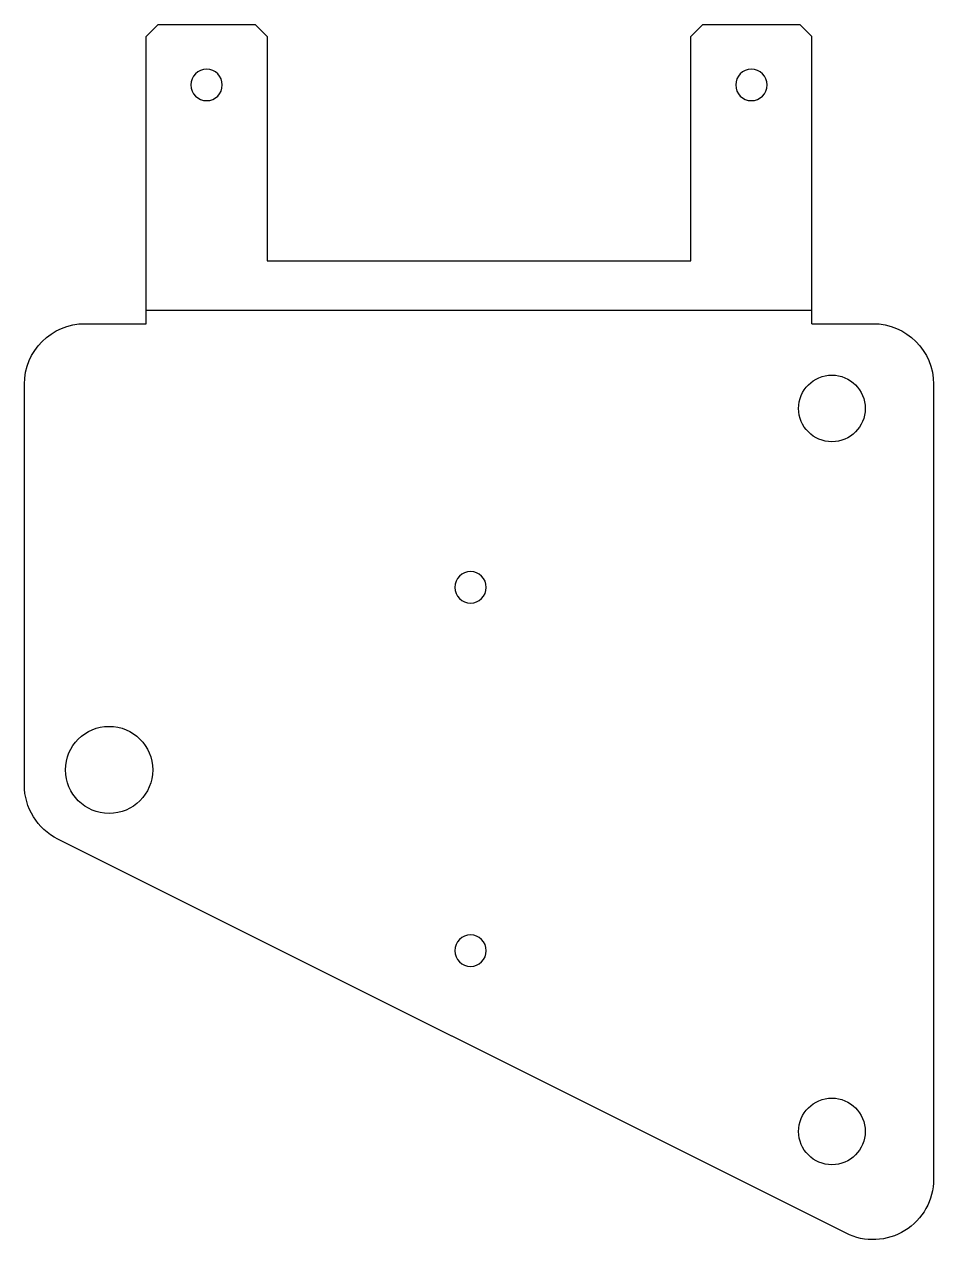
# Model space of a CAD drawing. Extents: x 52 to 127, y -24 to 77.
import ezdxf

# ---------------------------------------------------------------- set-up
doc = ezdxf.new("R2010")
doc.units = 0
doc.header["$MEASUREMENT"] = 0
for name, color, linetype in [('2', 7, 'CONTINUOUS'), ('6', 7, 'CONTINUOUS'), ('7', 7, 'CONTINUOUS')]:
    doc.layers.add(name, color=color, linetype=linetype)

msp = doc.modelspace()

# ---------------------------------------------------------------- linework, layer by layer
at = {"layer": '2', "color": 193, "linetype": 'CONTINUOUS'}
msp.add_line((116.697616, 52.982172), (61.697616, 52.982172), dxfattribs=at)
at = {"layer": '6', "color": 163, "linetype": 'CONTINUOUS'}
for p, q in [((61.697616, 75.602772), (62.697616, 76.602772)), ((62.697616, 76.602772), (70.697616, 76.602772)), ((70.697616, 76.602772), (71.697616, 75.602772)), ((106.697616, 75.602772), (107.697616, 76.602772)), ((107.697616, 76.602772), (115.697616, 76.602772)), ((115.697616, 76.602772), (116.697616, 75.602772)), ((61.697616, 51.88785), (61.697616, 75.602772)), ((71.697616, 75.602772), (71.697616, 57.076493)), ((106.697616, 57.076493), (106.697616, 75.602772)), ((116.697616, 51.88785), (116.697616, 75.602772)), ((71.697616, 57.076493), (106.697616, 57.076493)), ((56.647616, 51.88785), (61.697616, 51.88785)), ((116.697616, 51.88785), (121.747616, 51.88785)), ((51.647616, 13.801782), (51.647616, 46.88785)), ((126.747616, 46.88785), (126.747616, -18.748218)), ((119.511548, -23.220354), (54.411548, 9.329646))]:
    msp.add_line(p, q, dxfattribs=at)
at = {"layer": '6', "color": 163, "linetype": 'CONTINUOUS', "extrusion": (0, 0, -1)}
for centre, start, end in [((-56.647616, 46.88785), 0, 90), ((-121.747616, 46.88785), 90, 180), ((-56.647616, 13.801782), 296.565051, 0), ((-121.747616, -18.748218), 180, 296.565051)]:
    msp.add_arc(centre, 5, start, end, dxfattribs=at)
at = {"layer": '7', "color": 150, "linetype": 'CONTINUOUS', "extrusion": (0, 0, -1)}
for centre in [(-66.697616, 71.602772), (-111.697616, 71.602772), (-88.497616, 30.11285), (-88.497616, 0.11285)]:
    msp.add_circle(centre, 1.3, dxfattribs=at)
at = {"layer": '7', "color": 150, "linetype": 'CONTINUOUS'}
for centre, radius in [((118.347616, 44.88785), 2.75), ((58.647616, 15.03785), 3.6), ((118.347616, -14.81215), 2.75)]:
    msp.add_circle(centre, radius, dxfattribs=at)

doc.saveas('drawing.dxf')
